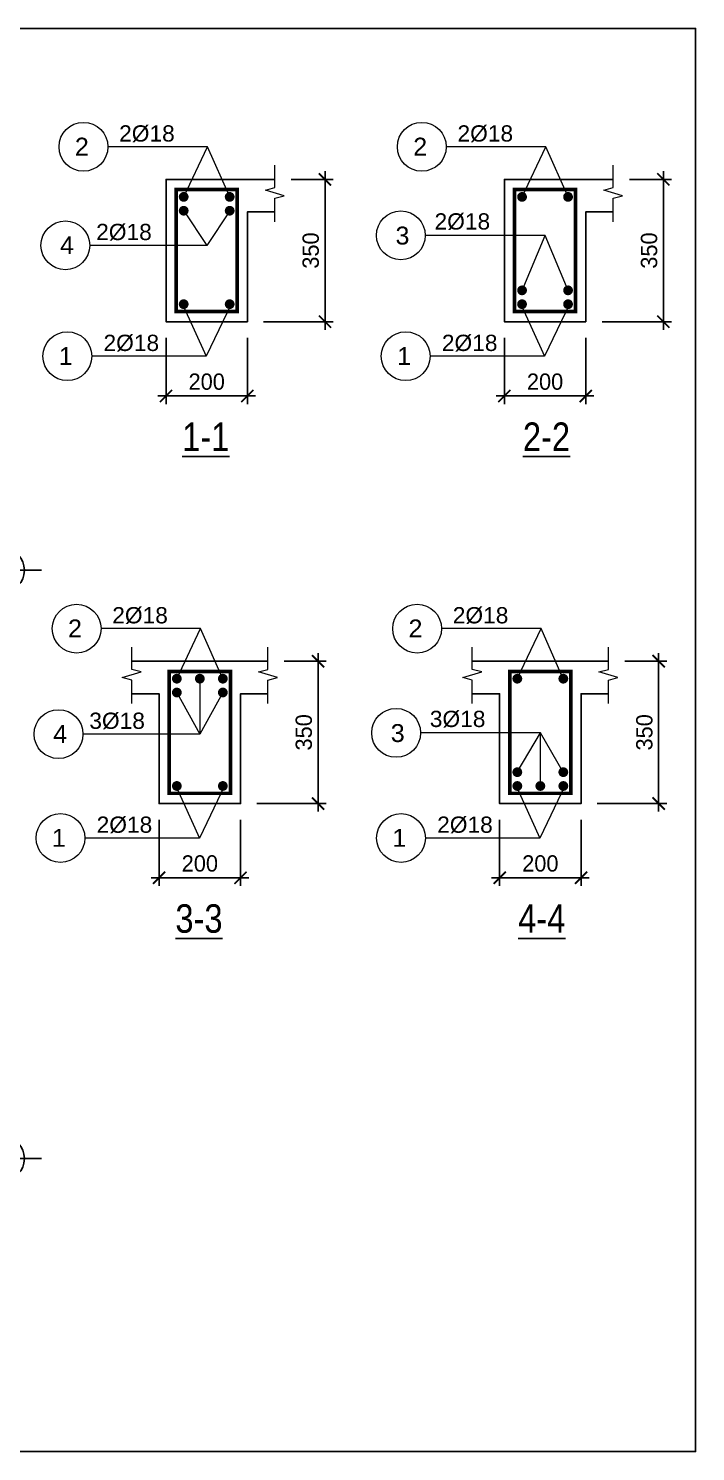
# Model space of a CAD drawing. Header units: millimetres. Extents: x -559287 to -299624, y 2351330 to 2655682.
# Drawn here: x -493174 to -484977, y 2451783 to 2469281 of the extents above; entities that cross this region are included whole.
import ezdxf
from ezdxf.enums import TextEntityAlignment as Align

# ---------------------------------------------------------------- set-up
doc = ezdxf.new("R2010")
doc.units = ezdxf.units.MM
doc.header["$LTSCALE"] = 10
doc.layers.get('0').update_dxf_attribs({"lineweight": 20})
doc.layers.get('Defpoints').update_dxf_attribs({"lineweight": 20})
for name, color, linetype, lineweight in [('Dim', 251, 'Continuous', 15), ('Net manh', 8, 'Continuous', 13), ('Net thay', 4, 'Continuous', 25), ('Text', 54, 'Continuous', 25), ('Thep dai', 2, 'Continuous', 50), ('Thep doc', 140, 'Continuous', 60)]:
    doc.layers.add(name, color=color, linetype=linetype, lineweight=lineweight)
doc.layers.add('ththep', color=3, linetype='Continuous')
doc.styles.add('HELVE', font='VHAVAN.TTF', dxfattribs={"height": 800})
doc.styles.add('IN-NHO', font='VHELVEN.TTF', dxfattribs={"height": 200})
doc.styles.add('NGHIA5', font='arial_0.ttf', dxfattribs={"height": 180})
doc.styles.get("Standard").update_dxf_attribs({"font": 'nghia5.shx', "height": 200})
doc.styles.add('STYLE1-S1', font='VHARIALN.TTF')
doc.dimstyles.new('dim20', dxfattribs={"dimscale": 100, "dimtxt": 200, "dimasz": 1.5, "dimexe": 1, "dimexo": 2, "dimgap": 0.75, "dimtad": 1, "dimdec": 0, "dimlfac": 0.2, "dimzin": 0, "dimdsep": 46, "dimtxsty": 'Standard', "dimblk1": 'ARCHTICK', "dimblk2": 'ARCHTICK', "dimsah": 1, "dimcen": 0.09, "dimdle": 1, "dimclrd": 256, "dimclre": 256, "dimclrt": 54, "dimadec": 0, "dimazin": 0, "dimtfac": 1, "dimtdec": 0, "dimtofl": 0, "dimtmove": 2, "dimatfit": 3, "dimfxl": 0, "dimtolj": 1, "dimtzin": 0, "dimarcsym": 0})

# ---------------------------------------------------------------- blocks, each defined once
blk = doc.blocks.new('truc ngang-helve')
for points in [[(0, -4.8), (0, 0)], [(-2.33, -7.13), (-7.13, -7.13)], [(2.33, -7.13), (7.13, -7.13)], [(0, -9.45), (0, -14.26)]]:
    blk.add_lwpolyline(points)
blk.add_circle((0, -7.13), 4)
at = {"style": 'HELVE'}
blk.add_attdef('A', text='', height=4.5, dxfattribs=at).set_placement((0.03, -7.01), align=Align.MIDDLE_CENTER)
blk = doc.blocks.new('_ARCHTICK')
at = {"color": 0, "linetype": 'ByBlock', "const_width": 0.15}
blk.add_lwpolyline([(-0.5, -0.5), (0.5, 0.5)], dxfattribs=at)
blk = doc.blocks.new('*D391')
at = {"layer": 'Defpoints', "color": 0, "transparency": 16777216}
for p in [(-491484, 2465675), (-490484, 2465675), (-490484, 2464762)]:
    blk.add_point(p, dxfattribs=at)
at = {"layer": 'Dim', "lineweight": -2, "transparency": 16777216}
for p, q in [((-491484, 2465475), (-491484, 2464662)), ((-490484, 2465475), (-490484, 2464662)), ((-491584, 2464762), (-490384, 2464762))]:
    blk.add_line(p, q, dxfattribs=at)
at = {"layer": 'Dim', "lineweight": -2, "transparency": 16777216, "xscale": 150, "yscale": 150, "zscale": 150, "rotation": 180}
blk.add_blockref('_ARCHTICK', (-491484, 2464762), dxfattribs=at)
at = {"layer": 'Dim', "lineweight": -2, "transparency": 16777216, "xscale": 150, "yscale": 150, "zscale": 150}
blk.add_blockref('_ARCHTICK', (-490484, 2464762), dxfattribs=at)
at = {"layer": 'Dim', "color": 54, "transparency": 16777216, "insert": (-490984, 2464937), "char_height": 200, "attachment_point": 5}
blk.add_mtext('\\A1;200', dxfattribs=at)
blk = doc.blocks.new('*D392')
at = {"layer": 'Defpoints', "color": 0, "transparency": 16777216}
for p in [(-490147, 2467425), (-489530, 2467425), (-490484, 2465675)]:
    blk.add_point(p, dxfattribs=at)
at = {"layer": 'Dim', "lineweight": -2, "transparency": 16777216}
for p, q in [((-489947, 2467425), (-489430, 2467425)), ((-489530, 2465575), (-489530, 2467525)), ((-490284, 2465675), (-489430, 2465675))]:
    blk.add_line(p, q, dxfattribs=at)
at = {"layer": 'Dim', "lineweight": -2, "transparency": 16777216, "xscale": 150, "yscale": 150, "zscale": 150}
for p, rotation in [((-489530, 2467425), 90), ((-489530, 2465675), 270)]:
    blk.add_blockref('_ARCHTICK', p, dxfattribs=dict(at, rotation=rotation))
at = {"layer": 'Dim', "color": 54, "transparency": 16777216, "insert": (-489705, 2466550), "char_height": 200, "attachment_point": 5, "rotation": 90}
blk.add_mtext('\\A1;350', dxfattribs=at)
blk = doc.blocks.new('*D393')
at = {"layer": 'Defpoints', "color": 0, "transparency": 16777216}
for p in [(-487326, 2465675), (-486326, 2465675), (-486326, 2464762)]:
    blk.add_point(p, dxfattribs=at)
at = {"layer": 'Dim', "lineweight": -2, "transparency": 16777216}
for p, q in [((-487326, 2465475), (-487326, 2464662)), ((-486326, 2465475), (-486326, 2464662)), ((-487426, 2464762), (-486226, 2464762))]:
    blk.add_line(p, q, dxfattribs=at)
at = {"layer": 'Dim', "lineweight": -2, "transparency": 16777216, "xscale": 150, "yscale": 150, "zscale": 150, "rotation": 180}
blk.add_blockref('_ARCHTICK', (-487326, 2464762), dxfattribs=at)
at = {"layer": 'Dim', "lineweight": -2, "transparency": 16777216, "xscale": 150, "yscale": 150, "zscale": 150}
blk.add_blockref('_ARCHTICK', (-486326, 2464762), dxfattribs=at)
at = {"layer": 'Dim', "color": 54, "transparency": 16777216, "insert": (-486826, 2464937), "char_height": 200, "attachment_point": 5}
blk.add_mtext('\\A1;200', dxfattribs=at)
blk = doc.blocks.new('*D394')
at = {"layer": 'Defpoints', "color": 0, "transparency": 16777216}
for p in [(-485989, 2467425), (-485372, 2467425), (-486326, 2465675)]:
    blk.add_point(p, dxfattribs=at)
at = {"layer": 'Dim', "lineweight": -2, "transparency": 16777216}
for p, q in [((-485789, 2467425), (-485272, 2467425)), ((-485372, 2465575), (-485372, 2467525)), ((-486126, 2465675), (-485272, 2465675))]:
    blk.add_line(p, q, dxfattribs=at)
at = {"layer": 'Dim', "lineweight": -2, "transparency": 16777216, "xscale": 150, "yscale": 150, "zscale": 150}
for p, rotation in [((-485372, 2467425), 90), ((-485372, 2465675), 270)]:
    blk.add_blockref('_ARCHTICK', p, dxfattribs=dict(at, rotation=rotation))
at = {"layer": 'Dim', "color": 54, "transparency": 16777216, "insert": (-485547, 2466550), "char_height": 200, "attachment_point": 5, "rotation": 90}
blk.add_mtext('\\A1;350', dxfattribs=at)
blk = doc.blocks.new('*D395')
at = {"layer": 'Defpoints', "color": 0, "transparency": 16777216}
for p in [(-491568, 2459751), (-490568, 2459751), (-490568, 2458838)]:
    blk.add_point(p, dxfattribs=at)
at = {"layer": 'Dim', "lineweight": -2, "transparency": 16777216}
for p, q in [((-491568, 2459551), (-491568, 2458738)), ((-490568, 2459551), (-490568, 2458738)), ((-491668, 2458838), (-490468, 2458838))]:
    blk.add_line(p, q, dxfattribs=at)
at = {"layer": 'Dim', "lineweight": -2, "transparency": 16777216, "xscale": 150, "yscale": 150, "zscale": 150, "rotation": 180}
blk.add_blockref('_ARCHTICK', (-491568, 2458838), dxfattribs=at)
at = {"layer": 'Dim', "lineweight": -2, "transparency": 16777216, "xscale": 150, "yscale": 150, "zscale": 150}
blk.add_blockref('_ARCHTICK', (-490568, 2458838), dxfattribs=at)
at = {"layer": 'Dim', "color": 54, "transparency": 16777216, "insert": (-491068, 2459013), "char_height": 200, "attachment_point": 5}
blk.add_mtext('\\A1;200', dxfattribs=at)
blk = doc.blocks.new('*D396')
at = {"layer": 'Defpoints', "color": 0, "transparency": 16777216}
for p in [(-490232, 2461501), (-489615, 2461501), (-490568, 2459751)]:
    blk.add_point(p, dxfattribs=at)
at = {"layer": 'Dim', "lineweight": -2, "transparency": 16777216}
for p, q in [((-489615, 2459651), (-489615, 2461601)), ((-490032, 2461501), (-489515, 2461501)), ((-490368, 2459751), (-489515, 2459751))]:
    blk.add_line(p, q, dxfattribs=at)
at = {"layer": 'Dim', "lineweight": -2, "transparency": 16777216, "xscale": 150, "yscale": 150, "zscale": 150}
for p, rotation in [((-489615, 2461501), 90), ((-489615, 2459751), 270)]:
    blk.add_blockref('_ARCHTICK', p, dxfattribs=dict(at, rotation=rotation))
at = {"layer": 'Dim', "color": 54, "transparency": 16777216, "insert": (-489790, 2460626), "char_height": 200, "attachment_point": 5, "rotation": 90}
blk.add_mtext('\\A1;350', dxfattribs=at)
blk = doc.blocks.new('*D357')
at = {"layer": 'Defpoints', "color": 0, "transparency": 16777216}
for p in [(-487384, 2459751), (-486384, 2459751), (-486384, 2458838)]:
    blk.add_point(p, dxfattribs=at)
at = {"layer": 'Dim', "lineweight": -2, "transparency": 16777216}
for p, q in [((-487384, 2459551), (-487384, 2458738)), ((-486384, 2459551), (-486384, 2458738)), ((-487484, 2458838), (-486284, 2458838))]:
    blk.add_line(p, q, dxfattribs=at)
at = {"layer": 'Dim', "lineweight": -2, "transparency": 16777216, "xscale": 150, "yscale": 150, "zscale": 150, "rotation": 180}
blk.add_blockref('_ARCHTICK', (-487384, 2458838), dxfattribs=at)
at = {"layer": 'Dim', "lineweight": -2, "transparency": 16777216, "xscale": 150, "yscale": 150, "zscale": 150}
blk.add_blockref('_ARCHTICK', (-486384, 2458838), dxfattribs=at)
at = {"layer": 'Dim', "color": 54, "transparency": 16777216, "insert": (-486884, 2459013), "char_height": 200, "attachment_point": 5}
blk.add_mtext('\\A1;200', dxfattribs=at)
blk = doc.blocks.new('*D358')
at = {"layer": 'Defpoints', "color": 0, "transparency": 16777216}
for p in [(-486047, 2461501), (-485430, 2461501), (-486384, 2459751)]:
    blk.add_point(p, dxfattribs=at)
at = {"layer": 'Dim', "lineweight": -2, "transparency": 16777216}
for p, q in [((-485430, 2459651), (-485430, 2461601)), ((-485847, 2461501), (-485330, 2461501)), ((-486184, 2459751), (-485330, 2459751))]:
    blk.add_line(p, q, dxfattribs=at)
at = {"layer": 'Dim', "lineweight": -2, "transparency": 16777216, "xscale": 150, "yscale": 150, "zscale": 150}
for p, rotation in [((-485430, 2461501), 90), ((-485430, 2459751), 270)]:
    blk.add_blockref('_ARCHTICK', p, dxfattribs=dict(at, rotation=rotation))
at = {"layer": 'Dim', "color": 54, "transparency": 16777216, "insert": (-485605, 2460626), "char_height": 200, "attachment_point": 5, "rotation": 90}
blk.add_mtext('\\A1;350', dxfattribs=at)

msp = doc.modelspace()

# ---------------------------------------------------------------- linework, layer by layer
at = {"layer": 'Net manh'}
for points in [[(-490701.5, 2467209.9), (-490974.6, 2467825.9), (-492198.4, 2467825.9)], [(-491266.8, 2467209.9), (-490974.6, 2467825.9), (-492198.4, 2467825.9)], [(-486543.5, 2467209.9), (-486816.6, 2467825.9), (-488040.4, 2467825.9)], [(-487108.8, 2467209.9), (-486816.6, 2467825.9), (-488040.4, 2467825.9)], [(-491266.8, 2467039.9), (-490984.1, 2466614.2), (-492420.7, 2466614.2)], [(-490701.5, 2467039.9), (-490984.1, 2466614.2), (-492420.7, 2466614.2)], [(-487108.8, 2466060.7), (-486826.2, 2466736.4), (-488298.3, 2466736.4)], [(-486543.5, 2466060.7), (-486826.2, 2466736.4), (-488298.3, 2466736.4)], [(-491284.3, 2465900.3), (-490989.3, 2465250.8), (-492396.3, 2465250.8)], [(-490678.4, 2465899.6), (-490989.3, 2465250.8), (-492396.3, 2465250.8)], [(-487126.3, 2465900.3), (-486831.3, 2465250.8), (-488238.3, 2465250.8)], [(-486520.4, 2465899.6), (-486831.3, 2465250.8), (-488238.3, 2465250.8)], [(-490785.7, 2461285.7), (-491058.9, 2461901.6), (-492282.7, 2461901.6)], [(-491351.1, 2461285.7), (-491058.9, 2461901.6), (-492282.7, 2461901.6)], [(-486601.5, 2461285.7), (-486874.6, 2461901.6), (-488098.4, 2461901.6)], [(-487166.8, 2461285.7), (-486874.6, 2461901.6), (-488098.4, 2461901.6)], [(-491068.4, 2461285.7), (-491068.4, 2460604.4), (-492505, 2460604.4)], [(-491351.1, 2461115.7), (-491068.4, 2460604.4), (-492505, 2460604.4)], [(-490785.7, 2461115.7), (-491068.4, 2460604.4), (-492505, 2460604.4)], [(-487166.8, 2460136.4), (-486884.1, 2460619.4), (-488356.3, 2460619.4)], [(-486601.5, 2460136.4), (-486884.1, 2460619.4), (-488356.3, 2460619.4)], [(-486884.1, 2459966.4), (-486884.1, 2460619.4), (-488356.3, 2460619.4)], [(-491368.6, 2459976.1), (-491073.5, 2459326.6), (-492480.6, 2459326.6)], [(-490762.7, 2459975.4), (-491073.5, 2459326.6), (-492480.6, 2459326.6)], [(-487184.3, 2459976.1), (-486889.3, 2459326.6), (-488296.3, 2459326.6)], [(-486578.4, 2459975.4), (-486889.3, 2459326.6), (-488296.3, 2459326.6)]]:
    msp.add_lwpolyline(points, dxfattribs=at)
at = {"layer": 'Net manh', "ltscale": 3}
for points in [[(-490147.4, 2466904.4), (-490147.4, 2467192.5), (-490031.5, 2467223.5), (-490263.3, 2467293.4), (-490147.4, 2467324.5), (-490147.4, 2467598.4)], [(-485989.4, 2466904.4), (-485989.4, 2467192.5), (-485873.5, 2467223.5), (-486105.3, 2467293.4), (-485989.4, 2467324.5), (-485989.4, 2467598.4)], [(-491905.2, 2460980.1), (-491905.2, 2461268.2), (-492021.1, 2461299.3), (-491789.3, 2461369.2), (-491905.2, 2461400.2), (-491905.2, 2461674.1)], [(-490231.7, 2460980.1), (-490231.7, 2461268.2), (-490115.7, 2461299.3), (-490347.6, 2461369.2), (-490231.7, 2461400.2), (-490231.7, 2461674.1)], [(-487720.9, 2460980.1), (-487720.9, 2461268.2), (-487836.8, 2461299.3), (-487605, 2461369.2), (-487720.9, 2461400.2), (-487720.9, 2461674.1)], [(-486047.4, 2460980.1), (-486047.4, 2461268.2), (-485931.5, 2461299.3), (-486163.3, 2461369.2), (-486047.4, 2461400.2), (-486047.4, 2461674.1)]]:
    msp.add_lwpolyline(points, dxfattribs=at)
at = {"layer": 'Net manh'}
for centre in [(-492498.4, 2467825.9), (-488340.4, 2467825.9), (-488598.3, 2466736.4), (-492720.7, 2466614.2), (-492696.3, 2465250.8), (-488538.3, 2465250.8), (-492582.7, 2461901.6), (-488398.4, 2461901.6), (-492805, 2460604.4), (-488656.3, 2460619.4), (-492780.6, 2459326.6), (-488596.3, 2459326.6)]:
    msp.add_circle(centre, 300, dxfattribs=at)
at = {"layer": 'Net thay', "ltscale": 10}
for points in [[(-490147.4, 2467425.3), (-491484.1, 2467425.3), (-491484.1, 2465675.3), (-490484.1, 2465675.3), (-490484.1, 2467025.3), (-490147.4, 2467025.3)], [(-485989.4, 2467425.3), (-487326.2, 2467425.3), (-487326.2, 2465675.3), (-486326.2, 2465675.3), (-486326.2, 2467025.3), (-485989.4, 2467025.3)], [(-490231.7, 2461501.1), (-491905.2, 2461501.1)], [(-486047.4, 2461501.1), (-487720.9, 2461501.1)], [(-491905.2, 2461101.1), (-491568.4, 2461101.1), (-491568.4, 2459751.1), (-490568.4, 2459751.1), (-490568.4, 2461101.1), (-490231.7, 2461101.1)], [(-487720.9, 2461101.1), (-487384.1, 2461101.1), (-487384.1, 2459751.1), (-486384.1, 2459751.1), (-486384.1, 2461101.1), (-486047.4, 2461101.1)]]:
    msp.add_lwpolyline(points, dxfattribs=at)
at = {"layer": 'Thep dai', "const_width": 45}
for points in [[(-491359.1, 2465800.3), (-490609.1, 2465800.3), (-490609.1, 2467300.3), (-491359.1, 2467300.3), (-491359.1, 2465800.3)], [(-487201.2, 2465800.3), (-486451.2, 2465800.3), (-486451.2, 2467300.3), (-487201.2, 2467300.3), (-487201.2, 2465800.3)], [(-491443.4, 2459876.1), (-490693.4, 2459876.1), (-490693.4, 2461376.1), (-491443.4, 2461376.1), (-491443.4, 2459876.1)], [(-487259.1, 2459876.1), (-486509.1, 2459876.1), (-486509.1, 2461376.1), (-487259.1, 2461376.1), (-487259.1, 2459876.1)]]:
    msp.add_lwpolyline(points, dxfattribs=at)
at = {"layer": 'Thep doc', "const_width": 60}
for points in [[(-491296.8, 2467209.9, 1), (-491236.8, 2467209.9, 1)], [(-490671.5, 2467209.9, -1), (-490731.5, 2467209.9, -1)], [(-487138.8, 2467209.9, 1), (-487078.8, 2467209.9, 1)], [(-486513.5, 2467209.9, -1), (-486573.5, 2467209.9, -1)], [(-491296.8, 2467039.9, 1), (-491236.8, 2467039.9, 1)], [(-490671.5, 2467039.9, -1), (-490731.5, 2467039.9, -1)], [(-487138.8, 2466060.7, -1), (-487078.8, 2466060.7, -1)], [(-486513.5, 2466060.7, 1), (-486573.5, 2466060.7, 1)], [(-491296.8, 2465890.7, -1), (-491236.8, 2465890.7, -1)], [(-490671.5, 2465890.7, 1), (-490731.5, 2465890.7, 1)], [(-487138.8, 2465890.7, -1), (-487078.8, 2465890.7, -1)], [(-486513.5, 2465890.7, 1), (-486573.5, 2465890.7, 1)], [(-491381.1, 2461285.7, 1), (-491321.1, 2461285.7, 1)], [(-491038.4, 2461285.7, -1), (-491098.4, 2461285.7, -1)], [(-490755.7, 2461285.7, -1), (-490815.7, 2461285.7, -1)], [(-487196.8, 2461285.7, 1), (-487136.8, 2461285.7, 1)], [(-486571.5, 2461285.7, -1), (-486631.5, 2461285.7, -1)], [(-491381.1, 2461115.7, 1), (-491321.1, 2461115.7, 1)], [(-490755.7, 2461115.7, -1), (-490815.7, 2461115.7, -1)], [(-491381.1, 2459966.4, -1), (-491321.1, 2459966.4, -1)], [(-490755.7, 2459966.4, 1), (-490815.7, 2459966.4, 1)], [(-487196.8, 2460136.4, -1), (-487136.8, 2460136.4, -1)], [(-487196.8, 2459966.4, -1), (-487136.8, 2459966.4, -1)], [(-486854.1, 2459966.4, 1), (-486914.1, 2459966.4, 1)], [(-486571.5, 2460136.4, 1), (-486631.5, 2460136.4, 1)], [(-486571.5, 2459966.4, 1), (-486631.5, 2459966.4, 1)]]:
    msp.add_lwpolyline(points, format="xyb", close=True, dxfattribs=at)
at = {"layer": 'ththep'}
msp.add_lwpolyline([(-509397.8, 2469280.9), (-484977.1, 2469280.9), (-484977.1, 2451783), (-509397.8, 2451783)], close=True, dxfattribs=at)

# ---------------------------------------------------------------- block references
at = {"layer": 'Net thay'}
ref = msp.add_blockref('truc ngang-helve', (-493490.8, 2463093.5), dxfattribs=dict(at, xscale=66.66666666662786, yscale=66.66666666651145, zscale=66.66666666666667))
ref.add_attrib('A', 'b', dxfattribs={"layer": 'Text', "height": 300, "style": 'HELVE'}).set_placement((-493498.1, 2462626.3), align=Align.MIDDLE_CENTER)
ref = msp.add_blockref('truc ngang-helve', (-493490.8, 2455859.8), dxfattribs=dict(at, xscale=66.66666666662786, yscale=66.66666666651145, zscale=66.66666666666667))
ref.add_attrib('A', 'b', dxfattribs={"layer": 'Text', "height": 300, "style": 'HELVE'}).set_placement((-493498.1, 2455392.6), align=Align.MIDDLE_CENTER)

# ---------------------------------------------------------------- texts
at = {"layer": 'Text', "ltscale": 3, "style": 'NGHIA5'}
for s, p in [('2%%C18', (-491718.5, 2467890.1)), ('2%%C18', (-487560.5, 2467890.1)), ('2%%C18', (-492000.5, 2466678.5)), ('2%%C18', (-487842.5, 2466808.3)), ('2%%C18', (-491910.5, 2465315.1)), ('2%%C18', (-487752.5, 2465315.1)), ('2%%C18', (-491802.7, 2461965.9)), ('2%%C18', (-487618.5, 2461965.9)), ('3%%C18', (-492084.8, 2460668.7)), ('3%%C18', (-487900.5, 2460691.4)), ('2%%C18', (-491994.7, 2459390.9)), ('2%%C18', (-487810.5, 2459390.9))]:
    msp.add_text(s, height=200, dxfattribs=at).set_placement(p, align=Align.CENTER)
at = {"layer": 'Text'}
for s, height, style, p in [('2', 220, 'IN-NHO', (-492518.3, 2467827.9)), ('2', 220, 'IN-NHO', (-488360.3, 2467827.9)), ('4', 220, 'IN-NHO', (-492700.8, 2466616.3)), ('3', 220, 'IN-NHO', (-488578.4, 2466734.4)), ('1', 220, 'IN-NHO', (-492716.2, 2465252.9)), ('1', 220, 'IN-NHO', (-488558.2, 2465252.9)), ('%%U1-1', 350, 'STYLE1-S1', (-490994.4, 2464261.3)), ('%%U2-2', 350, 'STYLE1-S1', (-486808.4, 2464261.3)), ('2', 220, 'IN-NHO', (-492602.6, 2461903.7)), ('2', 220, 'IN-NHO', (-488418.3, 2461903.7)), ('3', 220, 'IN-NHO', (-488636.4, 2460617.4)), ('4', 220, 'IN-NHO', (-492785.1, 2460606.4)), ('1', 220, 'IN-NHO', (-492800.5, 2459328.6)), ('1', 220, 'IN-NHO', (-488616.2, 2459328.6)), ('%%U3-3', 350, 'STYLE1-S1', (-491078.7, 2458337.1)), ('%%U4-4', 350, 'STYLE1-S1', (-486866.4, 2458337.1))]:
    msp.add_text(s, height=height, dxfattribs=dict(at, style=style)).set_placement(p, align=Align.MIDDLE_CENTER)

# ---------------------------------------------------------------- dimensions: what is measured, and where the dimension line sits
at = {"layer": 'Dim'}
for base, p1, p2, picture, middle in [((-489530.5, 2467425.3), (-490484.1, 2465675.3), (-490147.4, 2467425.3), '*D392', (-489705.5, 2466550.3)), ((-485372.5, 2467425.3), (-486326.2, 2465675.3), (-485989.4, 2467425.3), '*D394', (-485547.5, 2466550.3)), ((-489614.7, 2461501.1), (-490568.4, 2459751.1), (-490231.7, 2461501.1), '*D396', (-489789.7, 2460626.1)), ((-485430.5, 2461501.1), (-486384.1, 2459751.1), (-486047.4, 2461501.1), '*D358', (-485605.5, 2460626.1))]:
    dim = msp.add_linear_dim(base=base, p1=p1, p2=p2, angle=90, dimstyle='dim20', dxfattribs=at)
    dim.commit()
    dim.dimension.update_dxf_attribs({"geometry": picture, "text_midpoint": middle})
for base, p1, p2, picture, middle in [((-490484.1, 2464762.4), (-491484.1, 2465675.3), (-490484.1, 2465675.3), '*D391', (-490984.1, 2464937.4)), ((-486326.2, 2464762.4), (-487326.2, 2465675.3), (-486326.2, 2465675.3), '*D393', (-486826.2, 2464937.4)), ((-490568.4, 2458838.2), (-491568.4, 2459751.1), (-490568.4, 2459751.1), '*D395', (-491068.4, 2459013.2)), ((-486384.1, 2458838.2), (-487384.1, 2459751.1), (-486384.1, 2459751.1), '*D357', (-486884.1, 2459013.2))]:
    dim = msp.add_linear_dim(base=base, p1=p1, p2=p2, dimstyle='dim20', dxfattribs=at)
    dim.commit()
    dim.dimension.update_dxf_attribs({"geometry": picture, "text_midpoint": middle})

doc.saveas('drawing.dxf')
